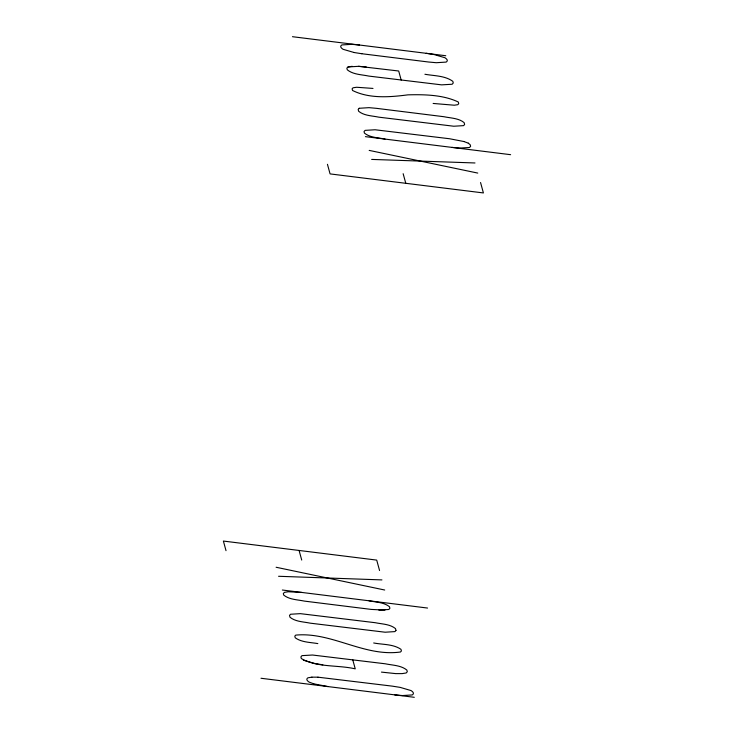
<?xml version="1.0" encoding="UTF-8"?>
<svg xmlns="http://www.w3.org/2000/svg" width="734" height="734" viewBox="0 0 734 734"><rect width="100%" height="100%" fill="white"/><g stroke="black" fill="none" stroke-linecap="round" stroke-linejoin="round"><path stroke-width="1.1" d="M401.195 80.107L398.7 71.005L358.596 66.326L348.054 66.941L346.843 68.152L347.301 69.822C353.182 74.639 361.623 74.556 368.78 76.079L441.629 84.86L452.162 84.245L453.263 82.979L452.805 81.309C444.932 75.593 434.216 75.923 424.922 74.262M311.904 677.161L308.032 677.785A43.664 7.505 7.8 0 0 309.234 682.161L313.73 683.822M348.054 66.941L352.21 66.317M378.863 610.092L388.809 609.486L389.919 608.284L389.479 606.724C383.799 602.155 375.762 602.229 368.899 600.77M384.965 610.119L371.266 609.413L304.335 601.1C297.463 599.632 289.398 599.715 283.737 595.1L283.315 593.549L284.434 592.356L288.279 591.751L301.968 592.457M311.877 677.152L317.987 677.179M371.652 159.416L474.99 162.966M278.581 576.282L381.937 579.906M358.587 66.308L366.294 66.977M359.458 45.013L351.825 44.334L341.906 44.93A43.664 7.505 7.8 0 0 343.099 49.306L354.1 52.509M451.961 147.396L459.585 148.075L469.512 147.497L470.632 146.305L470.182 144.754L468.31 143.176M317.96 677.179L392.314 686.143L400.168 687.382L411.022 690.566A43.664 7.505 7.8 0 1 412.224 694.942L402.406 695.557L394.69 694.869M292.471 36.7L445.795 55.738M361.816 53.729L428.573 62.014L436.28 62.711L446.098 62.096A43.664 7.505 7.8 0 0 444.896 57.72L434.033 54.536M373 88.419L356.623 87.263L353.054 87.796L352.1 88.823L352.559 90.484C369.34 98.851 389.8 97.191 407.921 94.851C424.647 94.411 443.07 94.796 458.273 101.998L458.732 103.668L457.805 104.696L454.318 105.219L433.133 103.448M365.413 136.652L510.616 154.681M282.351 590.026L427.555 608.046M373.689 642.975C382.689 644.691 393.149 643.975 400.957 649.315L401.415 650.985L400.461 652.012C364.046 657.04 331.768 631.717 295.747 635.112L294.793 636.139L295.242 637.8C301.646 642.406 310.289 642.278 317.84 643.599M381.46 672.105L395.672 673.61L402.058 673.619L406.205 672.968L407.306 671.72L406.847 670.059C400.966 665.243 392.525 665.325 385.359 663.802L312.519 655.022L301.977 655.636L300.885 656.902L301.344 658.572C317.354 667.683 337.732 664.802 355.238 668.848L352.742 659.747M260.992 678.262L414.315 697.3M426.17 53.298L434.033 54.536M354.072 52.509L361.844 53.738M385.029 139.084C378.166 137.625 370.129 137.698 364.449 133.129L364.027 131.579L365.137 130.368L375.065 129.762L449.612 138.754L463.86 141.515M327.979 686.584L313.702 683.822M322.822 664.83L314.959 663.554L303.326 660.178M369.184 150.397L477.761 173.077M276.112 567.254L384.708 590.017M463.842 141.515L468.329 143.176M480.55 182.518L483.403 192.941L330.08 173.903L327.447 164.297M403.149 173.701L405.783 183.307M379.561 570.511L376.707 560.097L223.384 541.059L226.017 550.665M299.087 550.463L301.72 560.06M359.183 108.283L358.164 109.476L358.669 111.293C364.183 115.816 372.092 115.733 378.808 117.165L453.786 126.23L463.613 125.633L464.631 124.45L464.127 122.624C458.612 118.091 450.694 118.146 443.978 116.724L376.386 108.329L369 107.659L359.183 108.283M395.975 630.405L394.965 631.598L385.148 632.222L310.17 623.157C303.445 621.735 295.527 621.79 290.013 617.248L289.517 615.431L290.526 614.248L300.353 613.652L375.331 622.716C382.047 624.139 389.965 624.065 395.479 628.588L395.975 630.405"/></g></svg>
